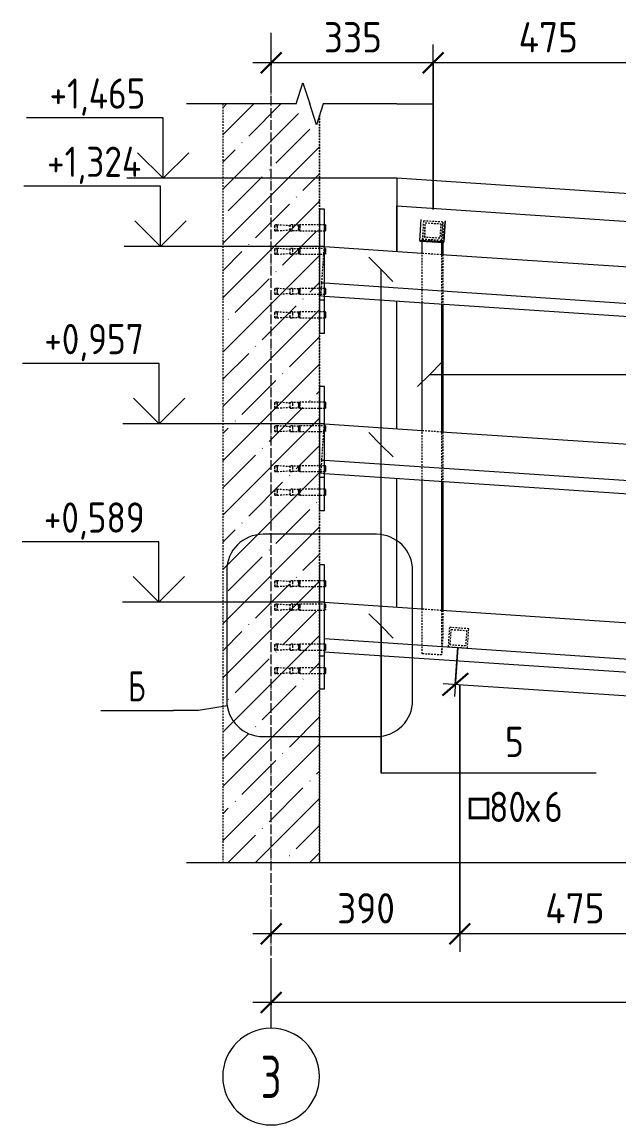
# Model space of a CAD drawing. Header units: millimetres. Extents: x 18265 to 85480, y -42500 to 14888.
# Drawn here: x 31068 to 32302, y -492 to 1788 of the extents above; entities that cross this region are included whole.
import ezdxf

# ---------------------------------------------------------------- set-up
doc = ezdxf.new("R2010")
doc.units = ezdxf.units.MM
doc.linetypes.add('01 Штриховая _4 мм_', pattern=[6, 3.5, -2.5])
doc.linetypes.add('02 Штрихпунктирная _20 мм_', pattern=[25, 20, -2.5, 0, -2.5])
for name, color, linetype, lineweight in [('AA_Dim', 7, 'Continuous', 9), ('AA_Dim-25', 7, 'Continuous', 9), ('AA_Oformlenie', 7, 'Continuous', 9), ('AA_Vinoska', 7, 'Continuous', 9), ('AA_Visotnaya otmetka', 7, 'Continuous', 9), ('AF_Balki', 7, 'Continuous', 20), ('AF_Pokritie', 7, 'Continuous', 9), ('AF_Stena', 7, '01 Штриховая _4 мм_', 20), ('AF_Stena_Опалубка_Существующая', 253, 'Continuous', 20), ('Gen_Fragment', 7, 'Continuous', 9), ('KR_Detal', 7, 'Continuous', 20), ('Оси', 7, 'Continuous', 9)]:
    doc.layers.add(name, color=color, linetype=linetype, lineweight=lineweight)
doc.styles.add('ISOCPEUR_5', font='isocpeur.TTF', dxfattribs={"width": 0.7, "height": 87.5})
doc.styles.add('ISOCPEUR_6', font='isocpeur.TTF', dxfattribs={"width": 0.85, "height": 62.5})
doc.styles.add('ISOCPEUR_7', font='isocpeur.TTF', dxfattribs={"width": 0.9, "height": 62.5})
doc.styles.add('ISOCPEUR_8', font='isocpeur.TTF', dxfattribs={"width": 0.7, "height": 62.5})
doc.styles.add('ISOCPEUR_9', font='isocpeur.TTF', dxfattribs={"width": 0.85, "height": 62.5})
doc.dimstyles.new('05_Округл_5мм__прозр__1', dxfattribs={"dimscale": 304.8, "dimtxt": 62.672186, "dimasz": 0.139436, "dimexe": 0.123031, "dimexo": 0.082021, "dimgap": 0.008202, "dimtad": 1, "dimdec": 0, "dimrnd": 5, "dimdsep": 46, "dimtxsty": 'ISOCPEUR_7', "dimblk1": 'OBLIQUE', "dimblk2": 'OBLIQUE', "dimsah": 1, "dimcen": 0.09, "dimdle": 0.123031, "dimazin": 0, "dimtfac": 1, "dimtdec": 4, "dimtix": 1, "dimtmove": 0, "dimatfit": 3, "dimfxl": 1, "dimtvp": 1, "dimtolj": 1, "dimtzin": 0, "dimlwd": 18, "dimlwe": 18, "dimarcsym": 2})
doc.dimstyles.new('10_Раскладка_арматуры_с_засечками', dxfattribs={"dimscale": 304.8, "dimtxt": 0.18, "dimasz": 0.164042, "dimexe": 0.082021, "dimexo": 0, "dimgap": 0, "dimtad": 1, "dimdec": 3, "dimrnd": 0.001, "dimdsep": 46, "dimtxsty": 'ISOCPEUR_6', "dimblk1": 'OBLIQUE', "dimblk2": 'OBLIQUE', "dimsah": 1, "dimcen": 0.09, "dimdle": 0.082021, "dimazin": 0, "dimtfac": 1, "dimtdec": 4, "dimtix": 1, "dimtmove": 0, "dimatfit": 3, "dimfxl": 1, "dimtvp": 1, "dimtolj": 1, "dimtzin": 0, "dimlwd": 18, "dimlwe": 18, "dimarcsym": 2})

# ---------------------------------------------------------------- blocks, each defined once
blk = doc.blocks.new('354_Прокат Лист _НесКаркас_РабПлоск_ - 354_Прокат Лист _НесКаркас_РабПлоск_-V63-КР_РЗ_Км_2')
at = {"layer": 'AF_Balki'}
for p, q in [((19440.1, 1401.2), (19430.1, 1401.2)), ((19430.1, 1401.2), (19430.1, 1213.7)), ((19440.1, 1213.7), (19440.1, 1401.2)), ((19430.1, 1213.7), (19440.1, 1213.7)), ((19430.1, 1213.7), (19430.1, 1144.2)), ((19440.1, 1144.2), (19440.1, 1213.7)), ((19440.1, 1144.2), (19430.1, 1144.2))]:
    blk.add_line(p, q, dxfattribs=at)
blk = doc.blocks.new('354_Прокат Лист _НесКаркас_РабПлоск_ - 354_Прокат Лист _НесКаркас_РабПлоск_-V65-КР_РЗ_Км_2')
at = {"layer": 'AF_Balki'}
for p, q in [((19637.3, 1336.5), (19640.2, 1379.8)), ((19690.1, 1376.9), (19687.2, 1333.6)), ((19687.2, 1332.4), (19690.1, 1375.5)), ((19687.2, 1333.6), (19637.3, 1336.5)), ((19637.3, 1336.5), (19637.3, 1335.1)), ((19637.3, 1335.1), (19687.2, 1332.2)), ((19687.2, 1332.2), (19687.2, 1333.6))]:
    blk.add_line(p, q, dxfattribs=at)
blk = doc.blocks.new('253_Профиль гнутый сварной квадратный _НесКаркас_Балка_ - Балка_40х4-3872969-КР_РЗ_Км_2')
at = {"layer": 'AF_Balki', "linetype": '01 Штриховая _4 мм_'}
for p, q in [((19698.6, 536.6), (19696, 496.7)), ((19738.6, 533.9), (19698.6, 536.6)), ((19700.2, 500.4), (19702.4, 532.4)), ((19702.4, 532.4), (19734.3, 530.2)), ((19734.3, 530.2), (19732.2, 498.3)), ((19735.9, 494), (19738.6, 533.9)), ((19696, 496.7), (19735.9, 494)), ((19732.2, 498.3), (19700.2, 500.4))]:
    blk.add_line(p, q, dxfattribs=at)
blk = doc.blocks.new('253_Профиль гнутый сварной квадратный _НесКаркас_Балка_ - Балка_80х6-3812223-КР_РЗ_Км_2')
at = {"layer": 'AF_Balki', "linetype": '01 Штриховая _4 мм_'}
for p, q in [((19435, 1249.2), (19440.1, 1324)), ((19642.6, 1310.4), (19682.5, 1307.7)), ((20117.6, 1278.5), (20157.5, 1275.8)), ((19433.2, 1221.4), (19435, 1249.2)), ((19435, 1249.2), (19440, 1248.8)), ((20592.6, 1246.6), (20632.5, 1244)), ((19440, 1220.9), (19433.2, 1221.4)), ((21067.6, 1214.7), (21107.5, 1212.1)), ((21273.6, 1200.9), (21268.5, 1126.1)), ((21273.2, 1200.9), (21273.6, 1200.9)), ((21268.5, 1126.1), (21266.7, 1098.3)), ((21268.2, 1126.1), (21268.5, 1126.1)), ((21139.2, 1106.9), (21049.9, 1112.9)), ((21266.7, 1098.3), (21266.3, 1098.3))]:
    blk.add_line(p, q, dxfattribs=at)
at = {"layer": 'AF_Balki'}
for p, q in [((19440.1, 1324), (19642.6, 1310.4)), ((19682.5, 1307.7), (20117.6, 1278.5)), ((20157.5, 1275.8), (20592.6, 1246.6)), ((19440.1, 1248.8), (21268.1, 1126.1)), ((20632.5, 1243.9), (21067.6, 1214.7)), ((21049.9, 1112.9), (19440.1, 1220.9)), ((21107.5, 1212.1), (21273.2, 1201)), ((21266.3, 1098.3), (21139.3, 1106.9))]:
    blk.add_line(p, q, dxfattribs=at)
blk = doc.blocks.new('253_Профиль гнутый сварной квадратный _НесКаркас_Балка_ - Балка_80х6-3820968-КР_РЗ_Км_2')
at = {"layer": 'AF_Balki', "linetype": '01 Штриховая _4 мм_'}
for p, q in [((19435, 882.7), (19440.1, 957.5)), ((19642.6, 943.9), (19682.5, 941.2)), ((20117.6, 912), (20157.5, 909.3)), ((19433.2, 854.9), (19435, 882.7)), ((19435, 882.7), (19440, 882.3)), ((20592.6, 880.1), (20632.5, 877.5)), ((19440, 854.4), (19433.2, 854.9)), ((21050.1, 849.4), (21130, 844.1)), ((21273.6, 834.4), (21268.5, 759.6)), ((21273.2, 834.5), (21273.6, 834.4)), ((21050.1, 774.3), (21130, 768.9)), ((21268.5, 759.6), (21266.7, 731.8)), ((21268.2, 759.6), (21268.5, 759.6)), ((21140, 740.3), (21050.1, 746.4)), ((21266.7, 731.8), (21266.3, 731.8))]:
    blk.add_line(p, q, dxfattribs=at)
at = {"layer": 'AF_Balki'}
for p, q in [((19440.1, 957.5), (19642.6, 943.9)), ((19682.5, 941.2), (20117.6, 912)), ((20157.5, 909.3), (20592.6, 880.1)), ((19440.1, 882.3), (21050.1, 774.3)), ((20632.5, 877.5), (21050.1, 849.4)), ((21050.1, 746.4), (19440.1, 854.4)), ((21130.1, 844.1), (21273.2, 834.5)), ((21130.1, 768.9), (21268.1, 759.6)), ((21266.3, 731.8), (21140.1, 740.3))]:
    blk.add_line(p, q, dxfattribs=at)
blk = doc.blocks.new('253_Профиль гнутый сварной квадратный _НесКаркас_Балка_ - Балка_40х4-3812227-КР_РЗ_Км_2')
at = {"layer": 'AF_Balki', "linetype": '01 Штриховая _4 мм_'}
for p, q in [((19645.1, 1376.9), (19642.6, 1339.5)), ((19685, 1374.6), (19645.1, 1376.9)), ((19646.8, 1343), (19648.8, 1373)), ((19648.8, 1373), (19680.8, 1371.1)), ((19648.8, 1342.9), (19648.8, 1372.3)), ((19680.8, 1371.1), (19678.8, 1341.1)), ((19682.5, 1337.2), (19685, 1374.6)), ((19685, 1373.9), (19685, 1332.3)), ((19642.6, 1339.5), (19682.5, 1337.2)), ((19642.6, 1334.8), (19642.6, 1339.5)), ((19678.8, 1341.1), (19646.8, 1343)), ((19682.5, 1337.2), (19682.5, 1332.5)), ((19642.6, 1207.3), (19642.6, 1309.1)), ((19682.5, 1306.4), (19682.5, 1204.7)), ((19685, 1307.5), (19685, 1204.5)), ((19642.6, 840.8), (19642.6, 941.7)), ((19682.5, 939), (19682.5, 838.2)), ((19685, 941), (19685, 838)), ((19642.6, 482), (19642.6, 574.1)), ((19682.5, 571.4), (19682.5, 479.7)), ((19685, 572.2), (19685, 517.1)), ((19685, 517.1), (19682.5, 480)), ((19682.5, 479.7), (19642.6, 482))]:
    blk.add_line(p, q, dxfattribs=at)
at = {"layer": 'AF_Balki'}
for p, q in [((19642.6, 1309.1), (19642.6, 1334.8)), ((19682.5, 1332.5), (19682.5, 1306.5)), ((19685, 1332.3), (19685, 1307.5)), ((19642.6, 941.7), (19642.6, 1207.3)), ((19682.5, 1204.6), (19682.5, 939.1)), ((19685, 1204.5), (19685, 941)), ((19642.6, 574.1), (19642.6, 840.8)), ((19682.5, 838.1), (19682.5, 571.5)), ((19685, 838), (19685, 572.2))]:
    blk.add_line(p, q, dxfattribs=at)
blk = doc.blocks.new('354_Анкер клиновой _СоедНесК_РабПлоск_ - M12x120_20-V89-КР_РЗ_Км_2')
at = {"layer": 'KR_Detal', "linetype": '01 Штриховая _4 мм_', "lineweight": 9}
for p, q in [((19342.6, 1237.4), (19337.8, 1237.4)), ((19337.8, 1233.5), (19337.8, 1237.3)), ((19337.8, 1237.3), (19337.8, 1233.5)), ((19337.8, 1225.4), (19337.8, 1233.5)), ((19369.8, 1235.6), (19342.6, 1237.4)), ((19342.6, 1233.5), (19342.6, 1237.3)), ((19342.6, 1237.3), (19342.6, 1233.5)), ((19342.6, 1233.5), (19342.6, 1225.5)), ((19374.6, 1237.4), (19369.8, 1237.4)), ((19369.8, 1235.6), (19369.8, 1237.3)), ((19369.8, 1237.3), (19369.8, 1235.7)), ((19369.8, 1233.5), (19369.8, 1235.6)), ((19369.8, 1227.2), (19369.8, 1233.5)), ((19374.6, 1236.9), (19374.6, 1237.3)), ((19374.6, 1237.3), (19374.6, 1236.8)), ((19386.8, 1236.8), (19374.6, 1236.8)), ((19374.6, 1236.7), (19374.6, 1233.5)), ((19374.6, 1233.5), (19374.6, 1226)), ((19389.2, 1237.4), (19386.8, 1236.8)), ((19386.8, 1233.3), (19386.8, 1236.7)), ((19386.8, 1236.7), (19386.8, 1233.2)), ((19386.8, 1233.2), (19386.8, 1226.1)), ((19440, 1237.4), (19389.2, 1237.4)), ((19389.2, 1233.5), (19389.2, 1237.3)), ((19389.2, 1237.3), (19389.2, 1233.5)), ((19389.2, 1233.5), (19389.2, 1225.5)), ((19337.8, 1229.3), (19337.8, 1225.5)), ((19337.8, 1225.4), (19342.6, 1225.4)), ((19342.6, 1225.5), (19342.6, 1229.3)), ((19342.6, 1225.4), (19369.8, 1227.2)), ((19369.8, 1227.1), (19369.8, 1225.5)), ((19369.8, 1225.4), (19369.8, 1227.1)), ((19369.8, 1225.4), (19374.6, 1225.4)), ((19374.6, 1226), (19386.8, 1226)), ((19374.6, 1225.9), (19374.6, 1225.4)), ((19374.6, 1225.5), (19374.6, 1225.9)), ((19386.8, 1226), (19386.8, 1229.5)), ((19386.8, 1226), (19389.2, 1225.4)), ((19389.2, 1225.5), (19389.2, 1229.3)), ((19389.2, 1225.4), (19440, 1225.4))]:
    blk.add_line(p, q, dxfattribs=at)
at = {"layer": 'KR_Detal', "lineweight": 9}
for p, q in [((19442.6, 1237.4), (19440.1, 1237.4)), ((19442.6, 1233.5), (19442.6, 1237.3)), ((19442.6, 1237.3), (19442.6, 1233.5)), ((19442.6, 1233.5), (19442.6, 1225.4)), ((19440.1, 1225.4), (19442.6, 1225.4)), ((19442.6, 1225.5), (19442.6, 1229.3))]:
    blk.add_line(p, q, dxfattribs=at)
blk = doc.blocks.new('354_Анкер клиновой _СоедНесК_РабПлоск_ - M12x120_20-V73-КР_РЗ_Км_2')
at = {"layer": 'KR_Detal', "linetype": '01 Штриховая _4 мм_', "lineweight": 9}
for p, q in [((19342.6, 1368.6), (19337.8, 1368.6)), ((19337.8, 1364.7), (19337.8, 1368.6)), ((19337.8, 1368.6), (19337.8, 1365.3)), ((19369.8, 1366.8), (19342.6, 1368.6)), ((19342.6, 1364.8), (19342.6, 1368.6)), ((19342.6, 1368.6), (19342.6, 1364.7)), ((19374.6, 1368.6), (19369.8, 1368.6)), ((19369.8, 1366.9), (19369.8, 1368.6)), ((19369.8, 1368.6), (19369.8, 1366.9)), ((19374.6, 1368.1), (19374.6, 1368.6)), ((19374.6, 1368.6), (19374.6, 1368.1)), ((19386.8, 1368), (19374.6, 1368)), ((19374.6, 1368), (19374.6, 1364.7)), ((19389.2, 1368.6), (19386.8, 1368)), ((19386.8, 1364.6), (19386.8, 1368)), ((19386.8, 1368), (19386.8, 1364.5)), ((19440, 1368.6), (19389.2, 1368.6)), ((19389.2, 1364.8), (19389.2, 1368.6)), ((19389.2, 1368.6), (19389.2, 1364.7)), ((19337.8, 1365.2), (19337.8, 1364.8)), ((19337.8, 1356.7), (19337.8, 1364.7)), ((19337.8, 1360.6), (19337.8, 1356.7)), ((19337.8, 1356.6), (19342.6, 1356.6)), ((19342.6, 1364.7), (19342.6, 1356.7)), ((19342.6, 1356.7), (19342.6, 1360.6)), ((19342.6, 1356.6), (19369.8, 1358.4)), ((19369.8, 1364.7), (19369.8, 1366.8)), ((19369.8, 1358.5), (19369.8, 1364.7)), ((19369.8, 1358.4), (19369.8, 1356.7)), ((19369.8, 1356.7), (19369.8, 1358.4)), ((19369.8, 1356.6), (19374.6, 1356.6)), ((19374.6, 1364.7), (19374.6, 1357.3)), ((19374.6, 1357.2), (19386.8, 1357.2)), ((19374.6, 1357.2), (19374.6, 1356.7)), ((19374.6, 1356.7), (19374.6, 1357.2)), ((19386.8, 1364.5), (19386.8, 1357.3)), ((19386.8, 1357.3), (19386.8, 1360.8)), ((19386.8, 1357.2), (19389.2, 1356.6)), ((19389.2, 1364.7), (19389.2, 1356.7)), ((19389.2, 1356.7), (19389.2, 1360.6)), ((19389.2, 1356.6), (19440, 1356.6))]:
    blk.add_line(p, q, dxfattribs=at)
at = {"layer": 'KR_Detal', "lineweight": 9}
for p, q in [((19442.6, 1368.6), (19440.1, 1368.6)), ((19442.6, 1365.3), (19442.6, 1368.6)), ((19442.6, 1368.6), (19442.6, 1364.7)), ((19440.1, 1356.6), (19442.6, 1356.6)), ((19442.6, 1364.8), (19442.6, 1365.2)), ((19442.6, 1364.7), (19442.6, 1356.7)), ((19442.6, 1356.7), (19442.6, 1360.6))]:
    blk.add_line(p, q, dxfattribs=at)
blk = doc.blocks.new('354_Анкер клиновой _СоедНесК_РабПлоск_ - M12x120_20-V90-КР_РЗ_Км_2')
at = {"layer": 'KR_Detal', "linetype": '01 Штриховая _4 мм_', "lineweight": 9}
for p, q in [((19342.6, 1320), (19337.8, 1320)), ((19337.8, 1320), (19337.8, 1316.2)), ((19337.8, 1316.1), (19337.8, 1319.9)), ((19337.8, 1308), (19337.8, 1316.1)), ((19337.8, 1311.9), (19337.8, 1308.1)), ((19337.8, 1308), (19342.6, 1308)), ((19369.8, 1318.2), (19342.6, 1320)), ((19342.6, 1316.2), (19342.6, 1319.9)), ((19342.6, 1319.9), (19342.6, 1316.1)), ((19342.6, 1316.1), (19342.6, 1308.1)), ((19342.6, 1308.1), (19342.6, 1311.9)), ((19342.6, 1308), (19369.8, 1309.8)), ((19374.6, 1320), (19369.8, 1320)), ((19369.8, 1320), (19369.8, 1318.3)), ((19369.8, 1318.3), (19369.8, 1319.9)), ((19369.8, 1316.1), (19369.8, 1318.2)), ((19369.8, 1309.8), (19369.8, 1316.1)), ((19369.8, 1309.7), (19369.8, 1308.1)), ((19369.8, 1308), (19369.8, 1309.7)), ((19369.8, 1308), (19374.6, 1308)), ((19374.6, 1319.5), (19374.6, 1320)), ((19374.6, 1319.9), (19374.6, 1319.5)), ((19386.8, 1319.4), (19374.6, 1319.4)), ((19374.6, 1319.4), (19374.6, 1316.1)), ((19374.6, 1316.1), (19374.6, 1308.6)), ((19374.6, 1308.6), (19386.8, 1308.6)), ((19374.6, 1308.1), (19374.6, 1308.6)), ((19374.6, 1308.5), (19374.6, 1308)), ((19389.2, 1320), (19386.8, 1319.4)), ((19386.8, 1315.9), (19386.8, 1319.3)), ((19386.8, 1319.3), (19386.8, 1315.9)), ((19386.8, 1315.9), (19386.8, 1308.7)), ((19386.8, 1308.7), (19386.8, 1312.1)), ((19386.8, 1308.6), (19389.2, 1308)), ((19442.6, 1320), (19389.2, 1320)), ((19389.2, 1316.2), (19389.2, 1319.9)), ((19389.2, 1319.9), (19389.2, 1316.1)), ((19389.2, 1316.1), (19389.2, 1308.1)), ((19389.2, 1308.1), (19389.2, 1311.9)), ((19389.2, 1308), (19442.6, 1308)), ((19442.6, 1316.2), (19442.6, 1320)), ((19442.6, 1319.9), (19442.6, 1316.1)), ((19442.6, 1316.1), (19442.6, 1308)), ((19442.6, 1308.1), (19442.6, 1311.9))]:
    blk.add_line(p, q, dxfattribs=at)
blk = doc.blocks.new('354_Анкер клиновой _СоедНесК_РабПлоск_ - M12x120_20-V91-КР_РЗ_Км_2')
at = {"layer": 'KR_Detal', "linetype": '01 Штриховая _4 мм_', "lineweight": 9}
for p, q in [((19342.6, 1188.7), (19337.8, 1188.7)), ((19337.8, 1188.7), (19337.8, 1184.9)), ((19337.8, 1184.8), (19337.8, 1188.6)), ((19369.8, 1186.9), (19342.6, 1188.7)), ((19342.6, 1184.9), (19342.6, 1188.6)), ((19342.6, 1188.6), (19342.6, 1184.8)), ((19374.6, 1188.7), (19369.8, 1188.7)), ((19369.8, 1188.7), (19369.8, 1187)), ((19369.8, 1187), (19369.8, 1188.6)), ((19369.8, 1184.8), (19369.8, 1186.9)), ((19374.6, 1188.2), (19374.6, 1188.7)), ((19374.6, 1188.6), (19374.6, 1188.2)), ((19386.8, 1188.1), (19374.6, 1188.1)), ((19374.6, 1188.1), (19374.6, 1184.8)), ((19389.2, 1188.7), (19386.8, 1188.1)), ((19386.8, 1188.1), (19386.8, 1184.6)), ((19386.8, 1184.7), (19386.8, 1188)), ((19440, 1188.7), (19389.2, 1188.7)), ((19389.2, 1184.9), (19389.2, 1188.6)), ((19389.2, 1188.6), (19389.2, 1184.8)), ((19337.8, 1176.8), (19337.8, 1184.8)), ((19337.8, 1180.6), (19337.8, 1176.8)), ((19337.8, 1176.7), (19342.6, 1176.7)), ((19342.6, 1184.8), (19342.6, 1176.8)), ((19342.6, 1176.8), (19342.6, 1180.6)), ((19342.6, 1176.7), (19369.8, 1178.5)), ((19369.8, 1178.6), (19369.8, 1184.8)), ((19369.8, 1178.5), (19369.8, 1176.8)), ((19369.8, 1176.8), (19369.8, 1178.4)), ((19369.8, 1176.7), (19374.6, 1176.7)), ((19374.6, 1184.8), (19374.6, 1177.3)), ((19374.6, 1177.3), (19386.8, 1177.3)), ((19374.6, 1177.3), (19374.6, 1176.8)), ((19374.6, 1176.8), (19374.6, 1177.3)), ((19386.8, 1184.6), (19386.8, 1177.4)), ((19386.8, 1177.4), (19386.8, 1180.9)), ((19386.8, 1177.3), (19389.2, 1176.7)), ((19389.2, 1184.8), (19389.2, 1176.8)), ((19389.2, 1176.8), (19389.2, 1180.6)), ((19389.2, 1176.7), (19440, 1176.7))]:
    blk.add_line(p, q, dxfattribs=at)
at = {"layer": 'KR_Detal', "lineweight": 9}
for p, q in [((19442.6, 1188.7), (19440.1, 1188.7)), ((19442.6, 1184.9), (19442.6, 1188.7)), ((19442.6, 1188.6), (19442.6, 1184.8)), ((19440.1, 1176.7), (19442.6, 1176.7)), ((19442.6, 1184.8), (19442.6, 1176.8)), ((19442.6, 1176.8), (19442.6, 1180.6))]:
    blk.add_line(p, q, dxfattribs=at)
blk = doc.blocks.new('354_Анкер клиновой _СоедНесК_РабПлоск_ - M12x120_20-V92-КР_РЗ_Км_2')
at = {"layer": 'KR_Detal', "linetype": '01 Штриховая _4 мм_', "lineweight": 9}
for p, q in [((19342.6, 870.8), (19337.8, 870.8)), ((19337.8, 866.8), (19337.8, 870.7)), ((19337.8, 870.7), (19337.8, 866.9)), ((19337.8, 858.8), (19337.8, 866.8)), ((19369.8, 869), (19342.6, 870.8)), ((19342.6, 866.9), (19342.6, 870.7)), ((19342.6, 870.7), (19342.6, 866.8)), ((19342.6, 866.8), (19342.6, 858.9)), ((19374.6, 870.8), (19369.8, 870.8)), ((19369.8, 869), (19369.8, 870.7)), ((19369.8, 870.7), (19369.8, 869)), ((19369.8, 866.8), (19369.8, 868.9)), ((19369.8, 860.6), (19369.8, 866.8)), ((19374.6, 870.2), (19374.6, 870.7)), ((19374.6, 870.7), (19374.6, 870.2)), ((19386.8, 870.2), (19374.6, 870.2)), ((19374.6, 870.1), (19374.6, 866.8)), ((19374.6, 866.8), (19374.6, 859.4)), ((19389.2, 870.8), (19386.8, 870.2)), ((19386.8, 869.4), (19386.8, 870.1)), ((19386.8, 870.1), (19386.8, 866.6)), ((19386.8, 866.7), (19386.8, 869.3)), ((19386.8, 866.6), (19386.8, 859.5)), ((19440, 870.8), (19389.2, 870.8)), ((19389.2, 866.9), (19389.2, 870.7)), ((19389.2, 870.7), (19389.2, 866.8)), ((19389.2, 866.8), (19389.2, 858.9)), ((19337.8, 862.7), (19337.8, 858.8)), ((19337.8, 858.8), (19342.6, 858.8)), ((19342.6, 858.8), (19342.6, 862.7)), ((19342.6, 858.8), (19369.8, 860.6)), ((19369.8, 860.5), (19369.8, 858.8)), ((19369.8, 858.8), (19369.8, 860.5)), ((19369.8, 858.8), (19374.6, 858.8)), ((19374.6, 859.4), (19386.8, 859.4)), ((19374.6, 859.3), (19374.6, 858.8)), ((19374.6, 858.8), (19374.6, 859.3)), ((19386.8, 859.4), (19386.8, 862.9)), ((19386.8, 859.4), (19389.2, 858.8)), ((19389.2, 858.8), (19389.2, 862.7)), ((19389.2, 858.8), (19440, 858.8))]:
    blk.add_line(p, q, dxfattribs=at)
at = {"layer": 'KR_Detal', "lineweight": 9}
for p, q in [((19442.6, 870.8), (19440.1, 870.8)), ((19442.6, 866.9), (19442.6, 870.7)), ((19442.6, 870.7), (19442.6, 866.8)), ((19442.6, 866.8), (19442.6, 858.8)), ((19440.1, 858.8), (19442.6, 858.8)), ((19442.6, 858.8), (19442.6, 862.7))]:
    blk.add_line(p, q, dxfattribs=at)
blk = doc.blocks.new('354_Анкер клиновой _СоедНесК_РабПлоск_ - M12x120_20-V93-КР_РЗ_Км_2')
at = {"layer": 'KR_Detal', "linetype": '01 Штриховая _4 мм_', "lineweight": 9}
for p, q in [((19342.6, 584.6), (19337.8, 584.6)), ((19337.8, 580.6), (19337.8, 584.5)), ((19337.8, 584.5), (19337.8, 583.7)), ((19337.8, 583.5), (19337.8, 580.7)), ((19337.8, 572.6), (19337.8, 580.6)), ((19337.8, 576.5), (19337.8, 572.6)), ((19337.8, 572.6), (19342.6, 572.6)), ((19369.8, 582.8), (19342.6, 584.6)), ((19342.6, 583.7), (19342.6, 584.5)), ((19342.6, 584.5), (19342.6, 580.6)), ((19342.6, 580.7), (19342.6, 583.7)), ((19342.6, 580.6), (19342.6, 572.7)), ((19342.6, 572.6), (19342.6, 576.5)), ((19342.6, 572.6), (19369.8, 574.4)), ((19374.6, 584.6), (19369.8, 584.6)), ((19369.8, 582.8), (19369.8, 584.5)), ((19369.8, 584.5), (19369.8, 583.7)), ((19369.8, 583.5), (19369.8, 582.8)), ((19369.8, 580.6), (19369.8, 582.7)), ((19369.8, 574.4), (19369.8, 580.6)), ((19369.8, 574.3), (19369.8, 572.6)), ((19369.8, 572.6), (19369.8, 574.3)), ((19369.8, 572.6), (19374.6, 572.6)), ((19374.6, 584), (19374.6, 584.5)), ((19374.6, 584.5), (19374.6, 584)), ((19386.8, 584), (19374.6, 584)), ((19374.6, 583.7), (19374.6, 583.9)), ((19374.6, 583.9), (19374.6, 580.6)), ((19374.6, 580.6), (19374.6, 573.2)), ((19374.6, 573.2), (19386.8, 573.2)), ((19374.6, 573.1), (19374.6, 572.6)), ((19374.6, 572.6), (19374.6, 573.1)), ((19389.2, 584.6), (19386.8, 584)), ((19386.8, 583.9), (19386.8, 580.4)), ((19386.8, 580.5), (19386.8, 583.7)), ((19386.8, 580.4), (19386.8, 573.2)), ((19386.8, 573.2), (19386.8, 576.7)), ((19386.8, 573.2), (19389.2, 572.6)), ((19442.6, 584.6), (19389.2, 584.6)), ((19389.2, 583.7), (19389.2, 584.5)), ((19389.2, 584.5), (19389.2, 580.6)), ((19389.2, 580.7), (19389.2, 583.7)), ((19389.2, 580.6), (19389.2, 572.7)), ((19389.2, 572.6), (19389.2, 576.5)), ((19389.2, 572.6), (19442.6, 572.6)), ((19442.6, 583.7), (19442.6, 584.5)), ((19442.6, 584.5), (19442.6, 580.6)), ((19442.6, 580.7), (19442.6, 583.5)), ((19442.6, 580.6), (19442.6, 572.6)), ((19442.6, 572.6), (19442.6, 576.5))]:
    blk.add_line(p, q, dxfattribs=at)
blk = doc.blocks.new('011_ЛинияОбрыва _ЭлУзла_Линия_ - Тип 1-3811756-КР_РЗ_Км_2')
at = {"layer": 'AA_Oformlenie'}
for p, q in [((19381.9, 1618.9), (19230.1, 1618.9)), ((19590.1, 1618.9), (19437.6, 1618.9))]:
    blk.add_line(p, q, dxfattribs=at)
blk = doc.blocks.new('011_ЛинияОбрыва _ЭлУзла_Линия_ - Тип 1-3811610-КР_РЗ_Км_2')
at = {"layer": 'AA_Oformlenie'}
blk.add_line((20821.9, 50.1), (19230.1, 50.1), dxfattribs=at)
blk = doc.blocks.new('Ось сетки - d_4мм-2765513-КР_РЗ_Км_2')
at = {"layer": 'Оси'}
for start, end in [(0, 180), (0, 180), (180, 360), (180, 360)]:
    blk.add_arc((19330.1, -391.8), 100, start, end, dxfattribs=at)
blk = doc.blocks.new('DIMBLOCK20-КР_РЗ_Км_2')
at = {"layer": 'AA_Dim-25', "lineweight": 18}
for p, q in [((33342.8, 275), (33342.8, -276.3)), ((33342.8, -238.8), (33342.8, 275)), ((31582.8, -243.8), (31582.8, -201.3)), ((33342.8, -238.8), (31545.3, -238.8)), ((31582.8, -238.8), (31582.8, -243.8))]:
    blk.add_line(p, q, dxfattribs=at)
at = {"layer": 'AA_Dim-25', "lineweight": 30}
for p, q in [((31582.8, -238.8), (31604, -217.5)), ((33342.8, -238.8), (33364, -217.5)), ((31582.8, -238.8), (31561.5, -260)), ((33342.8, -238.8), (33321.5, -260))]:
    blk.add_line(p, q, dxfattribs=at)
at = {"layer": 'AA_Dim-25', "color": 0, "lineweight": 18, "insert": (32390.7, -154.9), "char_height": 62.5, "width": 173.117, "attachment_point": 1, "line_spacing_factor": 1.135194, "style": 'ISOCPEUR_7'}
blk.add_mtext('1760', dxfattribs=at)
blk = doc.blocks.new('_Oblique')
at = {"color": 0, "linetype": 'ByBlock', "lineweight": -2}
blk.add_line((-0.5, -0.5), (0.5, 0.5), dxfattribs=at)
blk = doc.blocks.new('Высотные отметки - Стрелка вверх-400292-КР_РЗ_Км_2')
at = {"layer": 'AA_Vinoska'}
for p, q in [((19106.7, 1590), (18824.2, 1590)), ((19106.7, 1465), (19106.7, 1590)), ((19106.7, 1465), (19053.7, 1518)), ((19106.7, 1465), (19159.8, 1518)), ((19181.7, 1465), (19031.7, 1465))]:
    blk.add_line(p, q, dxfattribs=at)
blk = doc.blocks.new('DIMBLOCK23-КР_РЗ_Км_2')
at = {"layer": 'AA_Dim-25', "lineweight": 18}
for p, q in [((31917.8, 1400.8), (31917.8, 1741.4)), ((32392.8, 1372.6), (32392.8, 1741.4)), ((32392.8, 1703.9), (31917.8, 1703.9)), ((31917.8, 1703.9), (31917.8, 1400.8)), ((32392.8, 1703.9), (32392.8, 1372.6))]:
    blk.add_line(p, q, dxfattribs=at)
at = {"layer": 'AA_Dim-25', "lineweight": 30}
for p, q in [((31917.8, 1703.9), (31939, 1725.1)), ((32392.8, 1703.9), (32414, 1725.1)), ((31917.8, 1703.9), (31896.5, 1682.6)), ((32392.8, 1703.9), (32371.5, 1682.6))]:
    blk.add_line(p, q, dxfattribs=at)
at = {"layer": 'AA_Dim-25', "color": 0, "lineweight": 18, "insert": (32094.4, 1787.8), "char_height": 62.5, "width": 146.156, "attachment_point": 1, "line_spacing_factor": 1.135194, "style": 'ISOCPEUR_7'}
blk.add_mtext('475', dxfattribs=at)
blk = doc.blocks.new('DIMBLOCK24-КР_РЗ_Км_2')
at = {"layer": 'AA_Dim-25', "lineweight": 18}
for p, q in [((31582.8, 1698.8), (31582.8, 1741.4)), ((31917.8, 1400.8), (31917.8, 1741.4)), ((31917.8, 1703.9), (31545.3, 1703.9)), ((31582.8, 1703.9), (31582.8, 1698.8)), ((31917.8, 1703.9), (31917.8, 1400.8))]:
    blk.add_line(p, q, dxfattribs=at)
at = {"layer": 'AA_Dim-25', "lineweight": 30}
for p, q in [((31582.8, 1703.9), (31604, 1725.1)), ((31917.8, 1703.9), (31939, 1725.1)), ((31582.8, 1703.9), (31561.5, 1682.6)), ((31917.8, 1703.9), (31896.5, 1682.6))]:
    blk.add_line(p, q, dxfattribs=at)
at = {"layer": 'AA_Dim-25', "color": 0, "lineweight": 18, "insert": (31691.8, 1787.8), "char_height": 62.5, "width": 140.48, "attachment_point": 1, "line_spacing_factor": 1.135194, "style": 'ISOCPEUR_7'}
blk.add_mtext('335', dxfattribs=at)
blk = doc.blocks.new('Вид узла - Номер узла 6мм-393529-КР_РЗ_Км_2')
at = {"layer": 'Gen_Fragment'}
blk.add_line((18978.4, 364.9), (19128.4, 364.9), dxfattribs=at)
blk = doc.blocks.new('DIMBLOCK27-КР_РЗ_Км_2')
at = {"layer": 'AA_Dim-25', "lineweight": 18}
for p, q in [((31972.8, 416.4), (31972.8, -134.2)), ((31972.8, -96.7), (31972.8, 416.4)), ((32447.8, 383.6), (32447.8, -134.2)), ((32447.8, -96.7), (32447.8, 383.6)), ((32447.8, -96.7), (31972.8, -96.7))]:
    blk.add_line(p, q, dxfattribs=at)
at = {"layer": 'AA_Dim-25', "lineweight": 30}
for p, q in [((31972.8, -96.7), (31994, -75.4)), ((32447.8, -96.7), (32469, -75.4)), ((31972.8, -96.7), (31951.5, -117.9)), ((32447.8, -96.7), (32426.5, -117.9))]:
    blk.add_line(p, q, dxfattribs=at)
at = {"layer": 'AA_Dim-25', "color": 0, "lineweight": 18, "insert": (32149.4, -12.7), "char_height": 62.5, "width": 146.156, "attachment_point": 1, "line_spacing_factor": 1.135194, "style": 'ISOCPEUR_7'}
blk.add_mtext('475', dxfattribs=at)
blk = doc.blocks.new('DIMBLOCK28-КР_РЗ_Км_2')
at = {"layer": 'AA_Dim-25', "lineweight": 18}
for p, q in [((31972.8, 416.4), (31972.8, -134.2)), ((31972.8, -96.7), (31972.8, 416.4)), ((31582.8, -101.7), (31582.8, -59.2)), ((31972.8, -96.7), (31545.3, -96.7)), ((31582.8, -96.7), (31582.8, -101.7))]:
    blk.add_line(p, q, dxfattribs=at)
at = {"layer": 'AA_Dim-25', "lineweight": 30}
for p, q in [((31582.8, -96.7), (31604, -75.4)), ((31972.8, -96.7), (31994, -75.4)), ((31582.8, -96.7), (31561.5, -117.9)), ((31972.8, -96.7), (31951.5, -117.9))]:
    blk.add_line(p, q, dxfattribs=at)
at = {"layer": 'AA_Dim-25', "color": 0, "lineweight": 18, "insert": (31719.3, -12.7), "char_height": 62.5, "width": 140.48, "attachment_point": 1, "line_spacing_factor": 1.135194, "style": 'ISOCPEUR_7'}
blk.add_mtext('390', dxfattribs=at)
blk = doc.blocks.new('043_М_Балки_Полка - Позиция_Наименование_дп14 _засечка_-3988863-КР_РЗ_Км_2')
at = {"layer": 'AA_Vinoska'}
blk.add_line((21385, 1059.7), (21735, 1059.7), dxfattribs=at)
blk = doc.blocks.new('DIMBLOCK29-КР_РЗ_Км_2')
at = {"layer": 'AA_Dim-25', "lineweight": 18}
for p, q in [((31968.6, 495.4), (31961.8, 394)), ((31963.5, 419), (31968.6, 495.4)), ((32443.6, 462.6), (32436.9, 362.1)), ((32438.6, 387.1), (32443.6, 462.6)), ((31938.6, 420.6), (32438.6, 387.1))]:
    blk.add_line(p, q, dxfattribs=at)
at = {"layer": 'AA_Dim-25', "lineweight": 30}
for p, q in [((31963.5, 419), (31990.1, 442.2)), ((31963.5, 419), (31936.9, 395.7)), ((32438.6, 387.1), (32465.2, 410.3)), ((32438.6, 387.1), (32412, 363.8))]:
    blk.add_line(p, q, dxfattribs=at)

msp = doc.modelspace()

# ---------------------------------------------------------------- hatches: boundary and pattern name
at = {"layer": 'AF_Stena', "lineweight": 9}
h = msp.add_hatch(dxfattribs=at)
h.set_pattern_fill('FP_2', color=256, style=0, pattern_type=2)
h.set_pattern_definition([(45, (33332.46, -300), (-56.1266, 56.1266), []), (45, (33388.59, -300), (-56.1266, 56.1266), [99.219, -19.844, 0.8382, -19.006])])
h.paths.add_polyline_path([(31482.792, 50.1048), (31682.792, 50.1048), (31682.792, 1595.2439), (31676.542, 1575.5615), (31662.792, 1618.8628), (31662.792, 1599.2364), (31634.6377, 1599.2364), (31634.6377, 1618.8628), (31482.792, 1618.8628), (31482.792, 222.8898)])

# ---------------------------------------------------------------- linework, layer by layer
at = {"layer": 'AA_Vinoska'}
for p, q in [((31634.6377, 1618.8628), (31648.7149, 1662.1878)), ((31648.7149, 1662.1878), (31662.792, 1618.8628)), ((31482.792, 1618.8628), (31407.792, 1618.8628)), ((31676.542, 1575.5615), (31662.792, 1618.8628)), ((31690.292, 1618.8628), (31676.542, 1575.5615)), ((31842.792, 1618.8628), (31917.792, 1618.8628)), ((31809.6949, 1276.8908), (31784.6949, 1301.8908)), ((31809.6949, 1276.8908), (31834.6949, 1251.8908)), ((31809.6949, 1276.8908), (31809.6949, 236.4143)), ((31910.65, 1059.7081), (31935.65, 1084.7081)), ((31910.65, 1059.7081), (31885.65, 1034.7081)), ((31910.65, 1059.7081), (33637.693, 1059.7081)), ((31809.8488, 914.3744), (31784.8488, 939.3744)), ((31809.8488, 914.3744), (31834.8488, 889.3744)), ((31809.8488, 914.3744), (31809.8488, 236.4143)), ((31809.9749, 539.6525), (31784.9749, 564.6525)), ((31809.9749, 539.6525), (31834.9749, 514.6525)), ((31809.9749, 539.6525), (31809.9749, 236.4143)), ((31809.6949, 236.4143), (31904.5527, 236.4143)), ((31809.8488, 236.4143), (31904.5527, 236.4143)), ((31809.9749, 236.4143), (31904.5527, 236.4143)), ((31482.792, 50.1048), (31407.792, 50.1048))]:
    msp.add_line(p, q, dxfattribs=at)
at = {"layer": 'AA_Visotnaya otmetka'}
for p, q in [((31359.474, 1465), (31359.474, 1465)), ((31842.792, 1465), (31359.474, 1465)), ((31354.3672, 1323.984), (31354.3672, 1323.984)), ((31692.792, 1323.984), (31354.3672, 1323.984)), ((31351.3106, 957.4879), (31351.3106, 957.4879)), ((31692.792, 957.4879), (31351.3106, 957.4879)), ((31350.4777, 588.6351), (31350.4777, 588.6351)), ((31692.792, 588.6351), (31350.4777, 588.6351))]:
    msp.add_line(p, q, dxfattribs=at)
at = {"layer": 'AF_Balki'}
for p, q in [((31692.792, 588.6351), (31895.3199, 575.0419)), ((31692.792, 588.6351), (31692.792, 513.4692)), ((31935.2409, 572.3625), (32370.3199, 543.1611)), ((31692.792, 513.4692), (33302.792, 405.41)), ((31692.792, 513.4692), (31692.792, 501.8247)), ((31692.792, 489.9392), (31692.792, 485.5601)), ((33297.8412, 377.8331), (31692.792, 485.5601))]:
    msp.add_line(p, q, dxfattribs=at)
at = {"layer": 'AF_Balki', "linetype": '01 Штриховая _4 мм_'}
for p, q in [((31895.3694, 575.0386), (31935.1914, 572.3658)), ((31692.792, 501.7782), (31692.792, 489.9858))]:
    msp.add_line(p, q, dxfattribs=at)
at = {"layer": 'AF_Pokritie', "lineweight": 20}
for p, q in [((31842.792, 1465.0101), (31842.792, 1408.0101)), ((31842.7927, 1465.0101), (31842.7927, 1313.9163)), ((33542.79, 1350.8713), (31842.7927, 1465.0101)), ((31842.7927, 1408.0101), (33542.79, 1293.8713)), ((31842.7927, 1313.9163), (31842.7927, 1408.0101)), ((31842.7927, 947.4202), (31842.7927, 1210.8413)), ((31842.7927, 578.5674), (31842.7927, 844.3452))]:
    msp.add_line(p, q, dxfattribs=at)
at = {"layer": 'AF_Stena_Опалубка_Существующая', "linetype": '01 Штриховая _4 мм_'}
for p, q in [((31482.792, 1618.8628), (31482.792, 50.1048)), ((31682.792, 50.1048), (31682.792, 1595.2439)), ((31682.792, 1595.2439), (31682.792, 1368.5641)), ((31682.792, 1356.692), (31682.792, 1319.9286)), ((31682.792, 1308.0566), (31682.792, 1237.2835)), ((31682.792, 1225.4114), (31682.792, 1188.648)), ((31682.792, 1176.776), (31682.792, 1001.9581)), ((31682.792, 990.086), (31682.792, 953.3226)), ((31682.792, 941.4506), (31682.792, 870.6775)), ((31682.792, 858.8054), (31682.792, 822.042)), ((31682.792, 810.17), (31682.792, 633.1052)), ((31682.792, 621.2332), (31682.792, 584.4698)), ((31682.792, 572.5978), (31682.792, 501.8246)), ((31682.792, 489.9526), (31682.792, 453.1892)), ((31682.792, 441.3172), (31682.792, 50.1048))]:
    msp.add_line(p, q, dxfattribs=at)
at = {"layer": 'Gen_Fragment'}
for p, q in [((31800.354, 729.1071), (31566.1416, 729.1071)), ((31491.1416, 654.1071), (31491.1416, 386.0124)), ((31875.354, 386.0124), (31875.354, 654.1071)), ((31432.9995, 364.925), (31379.95, 364.925)), ((31492.065, 374.28), (31432.9995, 364.925)), ((31566.1416, 311.0124), (31800.354, 311.0124))]:
    msp.add_line(p, q, dxfattribs=at)
for centre, start, end in [((31566.1416, 654.1071), 90, 180), ((31800.354, 654.1071), 0, 90), ((31566.1416, 386.0124), 180, 270), ((31800.354, 386.0124), 270, 0)]:
    msp.add_arc(centre, 75, start, end, dxfattribs=at)
at = {"layer": 'Оси'}
for p, q in [((31582.792, 1640.6288), (31582.792, 1765.6288)), ((31582.792, -291.7581), (31582.792, -166.7581))]:
    msp.add_line(p, q, dxfattribs=at)
at = {"layer": 'Оси', "linetype": '02 Штрихпунктирная _20 мм_'}
msp.add_line((31582.792, -166.7581), (31582.792, 1640.6288), dxfattribs=at)

# ---------------------------------------------------------------- block references
at = {"layer": 'AA_Oformlenie'}
for name in ['011_ЛинияОбрыва _ЭлУзла_Линия_ - Тип 1-3811756-КР_РЗ_Км_2', '011_ЛинияОбрыва _ЭлУзла_Линия_ - Тип 1-3811610-КР_РЗ_Км_2']:
    msp.add_blockref(name, (12252.7304, 0), dxfattribs=at)
at = {"layer": 'AA_Vinoska'}
for name, p in [('Высотные отметки - Стрелка вверх-400292-КР_РЗ_Км_2', (12252.7304, 0)), ('043_М_Балки_Полка - Позиция_Наименование_дп14 _засечка_-3988863-КР_РЗ_Км_2', (10519.5901, -823.2938))]:
    msp.add_blockref(name, p, dxfattribs=at)
at = {"layer": 'AA_Visotnaya otmetka'}
for p in [(12247.6237, -141.016), (12244.5671, -507.5121), (12243.7342, -876.3649)]:
    msp.add_blockref('Высотные отметки - Стрелка вверх-400292-КР_РЗ_Км_2', p, dxfattribs=at)
at = {"layer": 'AF_Balki'}
for name, p in [('354_Прокат Лист _НесКаркас_РабПлоск_ - 354_Прокат Лист _НесКаркас_РабПлоск_-V63-КР_РЗ_Км_2', (12252.7304, 0)), ('354_Прокат Лист _НесКаркас_РабПлоск_ - 354_Прокат Лист _НесКаркас_РабПлоск_-V65-КР_РЗ_Км_2', (12252.7304, 0)), ('354_Прокат Лист _НесКаркас_РабПлоск_ - 354_Прокат Лист _НесКаркас_РабПлоск_-V63-КР_РЗ_Км_2', (12252.7304, -366.606)), ('354_Прокат Лист _НесКаркас_РабПлоск_ - 354_Прокат Лист _НесКаркас_РабПлоск_-V63-КР_РЗ_Км_2', (12252.7304, -735.4588))]:
    msp.add_blockref(name, p, dxfattribs=at)
at = {"layer": 'AF_Balki', "linetype": '01 Штриховая _4 мм_'}
for name in ['253_Профиль гнутый сварной квадратный _НесКаркас_Балка_ - Балка_40х4-3812227-КР_РЗ_Км_2', '253_Профиль гнутый сварной квадратный _НесКаркас_Балка_ - Балка_80х6-3812223-КР_РЗ_Км_2', '253_Профиль гнутый сварной квадратный _НесКаркас_Балка_ - Балка_80х6-3820968-КР_РЗ_Км_2', '253_Профиль гнутый сварной квадратный _НесКаркас_Балка_ - Балка_40х4-3872969-КР_РЗ_Км_2']:
    msp.add_blockref(name, (12252.7304, 0), dxfattribs=at)
at = {"layer": 'Gen_Fragment'}
msp.add_blockref('Вид узла - Номер узла 6мм-393529-КР_РЗ_Км_2', (12252.7304, 0), dxfattribs=at)
at = {"layer": 'KR_Detal', "linetype": '01 Штриховая _4 мм_', "lineweight": 9}
for name, p in [('354_Анкер клиновой _СоедНесК_РабПлоск_ - M12x120_20-V73-КР_РЗ_Км_2', (12252.7304, 0)), ('354_Анкер клиновой _СоедНесК_РабПлоск_ - M12x120_20-V90-КР_РЗ_Км_2', (12252.7304, 0)), ('354_Анкер клиновой _СоедНесК_РабПлоск_ - M12x120_20-V89-КР_РЗ_Км_2', (12252.7304, 0)), ('354_Анкер клиновой _СоедНесК_РабПлоск_ - M12x120_20-V91-КР_РЗ_Км_2', (12252.7304, 0)), ('354_Анкер клиновой _СоедНесК_РабПлоск_ - M12x120_20-V89-КР_РЗ_Км_2', (12252.7304, -235.3254)), ('354_Анкер клиновой _СоедНесК_РабПлоск_ - M12x120_20-V90-КР_РЗ_Км_2', (12252.7304, -366.606)), ('354_Анкер клиновой _СоедНесК_РабПлоск_ - M12x120_20-V92-КР_РЗ_Км_2', (12252.7304, 0)), ('354_Анкер клиновой _СоедНесК_РабПлоск_ - M12x120_20-V89-КР_РЗ_Км_2', (12252.7304, -415.2414)), ('354_Анкер клиновой _СоедНесК_РабПлоск_ - M12x120_20-V89-КР_РЗ_Км_2', (12252.7304, -604.1782)), ('354_Анкер клиновой _СоедНесК_РабПлоск_ - M12x120_20-V93-КР_РЗ_Км_2', (12252.7304, 0)), ('354_Анкер клиновой _СоедНесК_РабПлоск_ - M12x120_20-V89-КР_РЗ_Км_2', (12252.7304, -735.4588)), ('354_Анкер клиновой _СоедНесК_РабПлоск_ - M12x120_20-V89-КР_РЗ_Км_2', (12252.7304, -784.0943))]:
    msp.add_blockref(name, p, dxfattribs=at)
at = {"layer": 'Оси'}
msp.add_blockref('Ось сетки - d_4мм-2765513-КР_РЗ_Км_2', (12252.7304, 0), dxfattribs=at)

# ---------------------------------------------------------------- texts
at = {"layer": 'AA_Vinoska', "char_height": 62.5, "attachment_point": 1}
for s, insert, width, style in [('\\fISOCPEUR|b0|i0|c204|p34|;\\W.85;5', (32066.4303, 331.2522), 45.99682, 'ISOCPEUR_6'), ('\\fISOCPEUR|b0|i0|c130|p34|;\\W.85;□', (31985.574, 196.9781), 57.921922, 'ISOCPEUR_9'), ('80', (32033.3644, 196.9781), 91.993641, 'ISOCPEUR_6'), ('\\fISOCPEUR|b0|i0|c204|p34|;\\W.85;6', (32147.2179, 196.9781), 45.99682, 'ISOCPEUR_6'), ('\\fISOCPEUR|b0|i0|c204|p34|;\\W.85;х', (32109.2667, 196.9781), 45.99682, 'ISOCPEUR_6')]:
    msp.add_mtext(s, dxfattribs=dict(at, insert=insert, width=width, style=style))
at = {"layer": 'AA_Visotnaya otmetka', "char_height": 62.5, "attachment_point": 1, "line_spacing_factor": 1.135194, "style": 'ISOCPEUR_6'}
for s, insert, width in [('+1,465', (31124.836, 1671.4199), 233.131014), ('+1,324', (31119.7293, 1530.4039), 233.131014), ('+0,957', (31113.8526, 1163.9078), 239.899334), ('+0,589', (31113.0197, 795.055), 239.899334)]:
    msp.add_mtext(s, dxfattribs=dict(at, insert=insert, width=width))
at = {"layer": 'Gen_Fragment', "insert": (31287.2065, 446.1985), "char_height": 62.5, "width": 42.088594, "attachment_point": 1, "style": 'ISOCPEUR_8'}
msp.add_mtext('\\fISOCPEUR|b0|i0|c204|p34|;\\W.7;Б', dxfattribs=at)
at = {"layer": 'Оси', "insert": (31561.3219, -348.6429), "char_height": 87.5, "width": 51.909266, "attachment_point": 1, "style": 'ISOCPEUR_5'}
msp.add_mtext('\\fISOCPEUR|b0|i0|c204|p34|;\\W.7;3', dxfattribs=at)

# ---------------------------------------------------------------- dimensions: what is measured, and where the dimension line sits
at = {"layer": 'AA_Dim', "lineweight": 18}
for base, p1, p2, override, picture, middle in [((31582.792, 1703.8776), (31917.792, 1375.7573), (31582.792, 1673.8256), {"dimpost": '<>', "dimfxl": 448.407982}, 'DIMBLOCK24-КР_РЗ_Км_2', (31750.292, 1737.6276)), ((31917.792, 1703.8776), (32392.792, 1347.6328), (31917.792, 1375.7573), {"dimpost": '<>', "dimfxl": 475.831887}, 'DIMBLOCK23-КР_РЗ_Км_2', (32155.292, 1737.6276)), ((31582.792, -96.6598), (31972.792, 441.4006), (31582.792, -126.7119), {"dimpost": '<>', "dimfxl": 689.094867}, 'DIMBLOCK28-КР_РЗ_Км_2', (31777.792, -62.9098)), ((31972.792, -96.6598), (32447.792, 408.6085), (31972.792, 441.4006), {"dimpost": '<>', "dimfxl": 476.130566}, 'DIMBLOCK27-КР_РЗ_Км_2', (32210.292, -62.9098)), ((31582.792, -238.7729), (33342.792, 300), (31582.792, -268.825), {"dimpost": '<>', "dimfxl": 1849.638297}, 'DIMBLOCK20-КР_РЗ_Км_2', (32462.792, -205.0229))]:
    dim = msp.add_linear_dim(base=base, p1=p1, p2=p2, dimstyle='05_Округл_5мм__прозр__1', override=override, dxfattribs=at)
    dim.commit()
    dim.dimension.update_dxf_attribs({"geometry": picture, "text_midpoint": middle})
dim = msp.add_linear_dim(base=(32438.5804, 387.0717), p1=(31968.6487, 495.3739), p2=(32443.6487, 462.5819), angle=356.16, dimstyle='10_Раскладка_арматуры_с_засечками', override={"dimpost": '<>', "dimfxl": 476.130566}, dxfattribs=at)
dim.commit()
dim.dimension.update_dxf_attribs({"geometry": 'DIMBLOCK29-КР_РЗ_Км_2', "text_midpoint": (32203.1428, 434.1949)})

doc.saveas('drawing.dxf')
